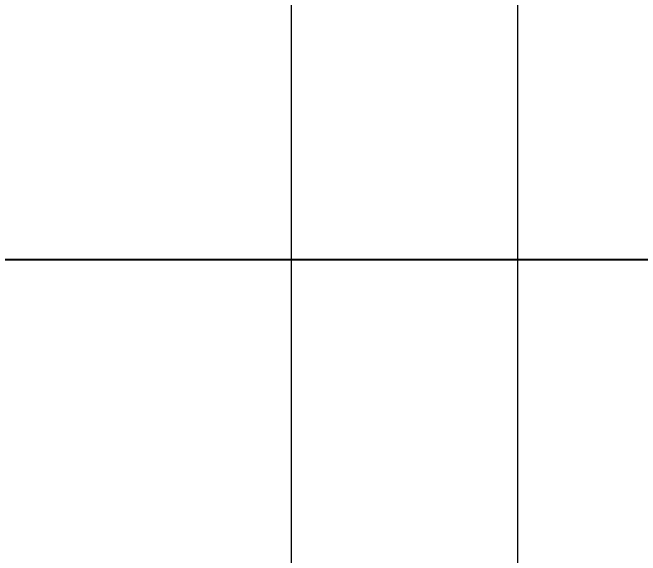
# Model space of a CAD drawing. Header units: millimetres. Extents: x 11618 to 13994, y -5897 to -2537.
# Drawn here: x 12293.2 to 12354.2, y -3693.3 to -3640.6 of the extents above; entities that cross this region are included whole.
import ezdxf

# ---------------------------------------------------------------- set-up
doc = ezdxf.new("R2010")
doc.units = ezdxf.units.MM
doc.layers.add('DIM', color=3, linetype='Continuous', lineweight=13)
doc.styles.get("Standard").update_dxf_attribs({"font": 'arial.ttf'})
doc.dimstyles.get("Standard").update_dxf_attribs({"dimtxt": 0.18, "dimasz": 0.18, "dimexe": 0.18, "dimexo": 0.0625, "dimgap": 0.09, "dimtad": 0, "dimtih": 1, "dimtoh": 1, "dimdec": 1, "dimdsep": 46, "dimtxsty": 'Standard', "dimcen": 0.09, "dimadec": 0, "dimazin": 0, "dimtfac": 1, "dimtdec": 1, "dimtofl": 0, "dimtmove": 0, "dimatfit": 3, "dimfxl": 1, "dimtolj": 1, "dimtzin": 0, "dimarcsym": 0})

# ---------------------------------------------------------------- blocks, each defined once
blk = doc.blocks.new('*D6')
at = {"layer": 'Defpoints', "color": 0, "transparency": 16777216}
for p in [(12196.532, -3594.216), (12466.198, -3594.304), (12466.198, -3664.582)]:
    blk.add_point(p, dxfattribs=at)
at = {"layer": 'DIM', "color": 0, "lineweight": -2, "transparency": 16777216}
for p, q in [((12196.532, -3594.279), (12196.532, -3664.762)), ((12466.198, -3594.366), (12466.198, -3664.762)), ((12214.532, -3664.582), (12448.198, -3664.582)), ((12466.198, -3664.582), (12494.714, -3664.582))]:
    blk.add_line(p, q, dxfattribs=at)
at = {"layer": 'DIM', "color": 0, "transparency": 16777216}
for points in [[(12214.532, -3661.582), (12214.532, -3667.582), (12196.532, -3664.582)], [(12448.198, -3661.582), (12448.198, -3667.582), (12466.198, -3664.582)]]:
    blk.add_solid(points, dxfattribs=at)
at = {"layer": 'DIM', "color": 0, "transparency": 16777216, "insert": (12519.722, -3664.582), "char_height": 18, "attachment_point": 5}
blk.add_mtext('\\A1;270', dxfattribs=at)
blk = doc.blocks.new('*D7')
at = {"layer": 'Defpoints', "color": 0, "transparency": 16777216}
for p in [(12331.318, -3489.71), (12736.437, -5533.88), (12816.946, -5533.88)]:
    blk.add_point(p, dxfattribs=at)
at = {"layer": 'DIM', "color": 0, "lineweight": -2, "transparency": 16777216}
for p, q in [((12331.381, -3489.71), (12817.126, -3489.71)), ((12816.946, -3507.71), (12816.946, -4494.996)), ((12816.946, -5515.88), (12816.946, -4528.595)), ((12736.499, -5533.88), (12817.126, -5533.88))]:
    blk.add_line(p, q, dxfattribs=at)
at = {"layer": 'DIM', "color": 0, "transparency": 16777216}
for points in [[(12813.946, -3507.71), (12819.946, -3507.71), (12816.946, -3489.71)], [(12813.946, -5515.88), (12819.946, -5515.88), (12816.946, -5533.88)]]:
    blk.add_solid(points, dxfattribs=at)
at = {"layer": 'DIM', "color": 3, "transparency": 16777216, "insert": (12816.946, -4511.795), "char_height": 18, "attachment_point": 5}
blk.add_mtext('\\A1;(2280)', dxfattribs=at)

msp = doc.modelspace()

# ---------------------------------------------------------------- linework, layer by layer
at = {"linetype": 'Continuous', "lineweight": 18}
for p, q in [((12320.318, -3609.706), (12320.318, -4143.641)), ((12342.318, -3950.15), (12342.318, -3609.706))]:
    msp.add_line(p, q, dxfattribs=at)

# ---------------------------------------------------------------- dimensions: what is measured, and where the dimension line sits
at = {"layer": 'DIM', "color": 3}
dim = msp.add_linear_dim(base=(12816.946, -5533.88), p1=(12331.318, -3489.71), p2=(12736.437, -5533.88), angle=90, text='(2280)', dimstyle='Standard', override={"dimtxt": 18, "dimasz": 18, "dimgap": 5, "dimclrt": 3}, dxfattribs=at)
dim.commit()
dim.dimension.update_dxf_attribs({"geometry": '*D7', "text_midpoint": (12816.946, -4511.795)})
dim = msp.add_linear_dim(base=(12466.198, -3664.582), p1=(12196.532, -3594.216), p2=(12466.198, -3594.304), text='270', dimstyle='Standard', override={"dimtxt": 18, "dimasz": 18, "dimgap": 5}, dxfattribs=at)
dim.commit()
dim.dimension.update_dxf_attribs({"geometry": '*D6', "text_midpoint": (12519.722, -3664.582), "dimtype": 160})

doc.saveas('drawing.dxf')
